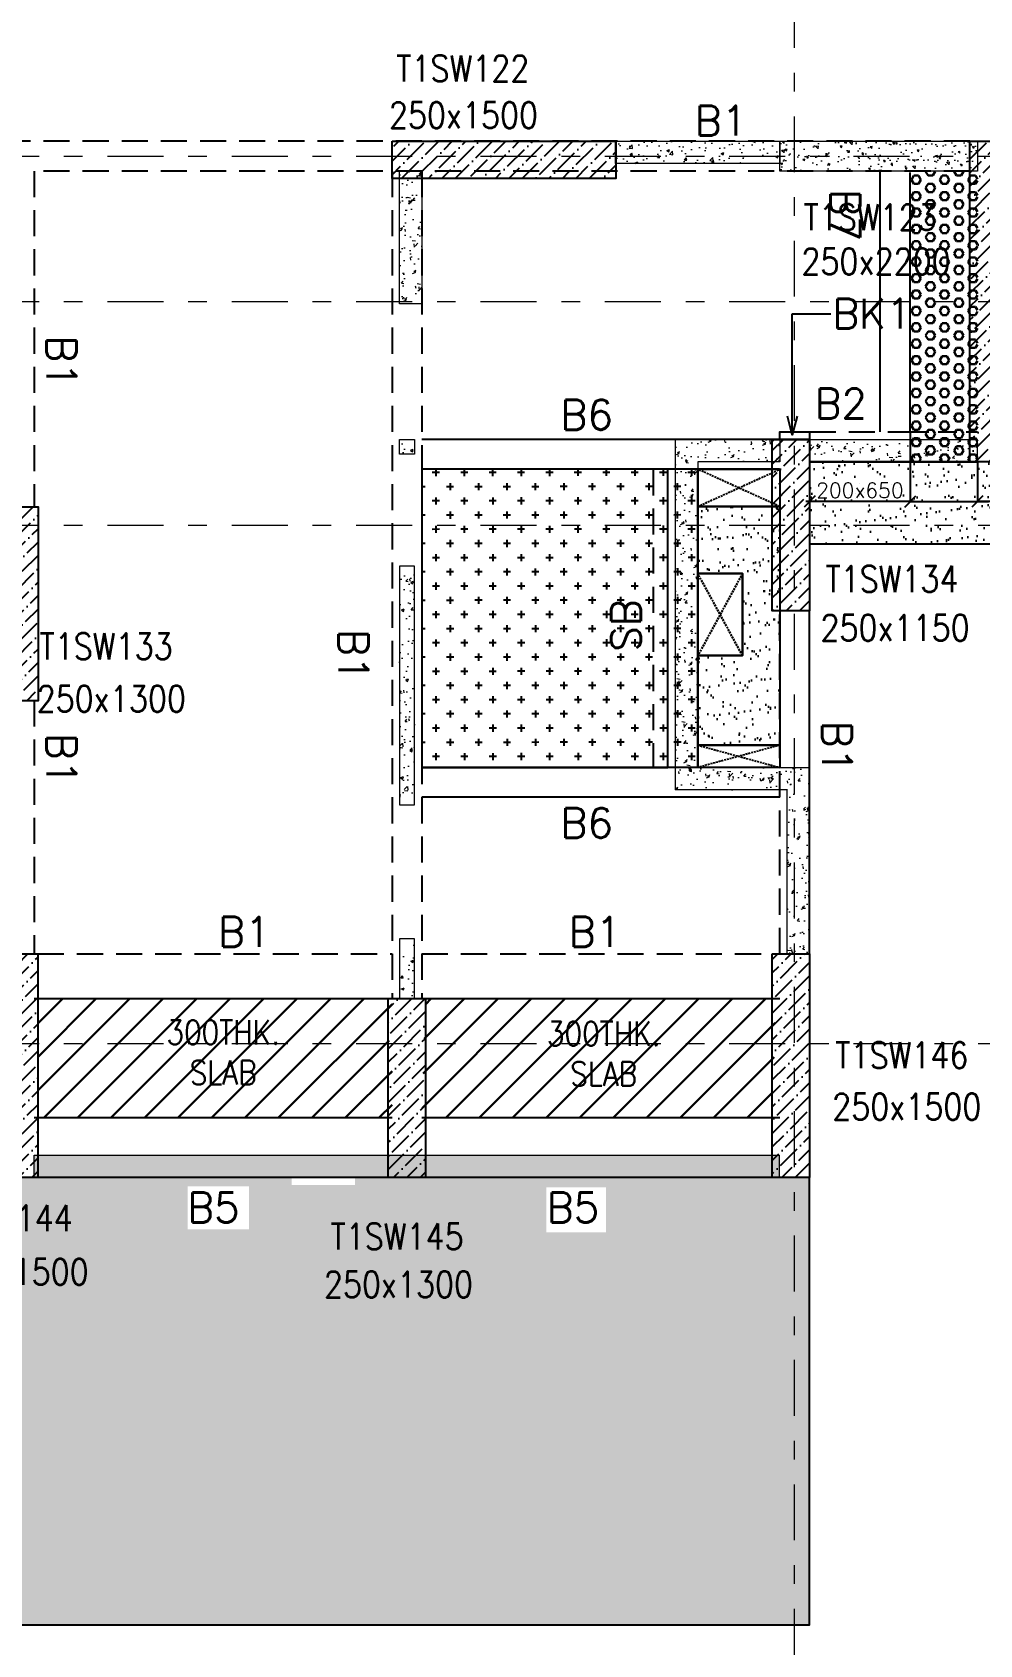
# Model space of a CAD drawing. Header units: millimetres. Extents: x 1078357 to 1340092, y -4684019 to -4550360.
# Drawn here: x 1171638 to 1177992, y -4592744 to -4581931 of the extents above; entities that cross this region are included whole.
import ezdxf

# ---------------------------------------------------------------- set-up
doc = ezdxf.new("R2010")
doc.units = ezdxf.units.MM
doc.header["$PDMODE"] = 35
for name, pattern in [('CONTINOUS', [0]), ('DGN STYLE 7', [8.34, 3.75, -1.67, 1.25, -1.67]), ('HIDDEN', [0.375, 0.25, -0.125]), ('New Retail block$0$CONTINOUS', [0])]:
    doc.linetypes.add(name, pattern=pattern)
doc.layers.get('0').update_dxf_attribs({"lineweight": 0})
doc.layers.get('Defpoints').update_dxf_attribs({"lineweight": 0})
for name, color, linetype in [('DROP SLAB', 8, 'Continuous'), ('S-BEAM', 3, 'Continuous'), ('S-BEAM-IDEN', 6, 'Continuous'), ('S-COL_STOP', 12, 'Continuous'), ('S-CUTOUT', 8, 'Continuous'), ('S-SLAB-PROJECTION', 2, 'New Retail block$0$CONTINOUS'), ('S-SLAB-STOP', 8, 'New Retail block$0$CONTINOUS')]:
    doc.layers.add(name, color=color, linetype=linetype)
for name, color, linetype, lineweight in [('GRID LINE', 8, 'Continuous', 0), ('HATCH', 8, 'Continuous', 30), ('S-COL-IDEN', 30, 'Continuous', 25), ('S-NON STR RCC WALL', 8, 'Continuous', 0), ('SLAB THK.', 6, 'Continuous', 0)]:
    doc.layers.add(name, color=color, linetype=linetype, lineweight=lineweight)
doc.styles.add('Roman', font='romans')
doc.styles.add('ROMANS', font='romans.shx', dxfattribs={"width": 0.85})
doc.dimstyles.new('HARESH', dxfattribs={"dimtxt": 150, "dimasz": 75, "dimexe": 0, "dimexo": 0, "dimgap": 25, "dimtad": 1, "dimdec": 0, "dimdsep": 46, "dimtxsty": 'Roman', "dimblk": 'OBLIQUE', "dimcen": 225, "dimdle": 25, "dimclrd": 2, "dimclre": 2, "dimclrt": 7, "dimadec": 8, "dimazin": 1, "dimtfac": 1, "dimtdec": 0, "dimtmove": 0, "dimatfit": 0, "dimfxl": 1, "dimlwd": -1, "dimlwe": -1, "dimarcsym": 0})
pattern_1 = [(50, (-5225719.91, 23613938.34), (182.184669, -15.93908554), [19.05, -209.55]), (355, (-5225719.9, 23613938.34), (-35.2434214, 191.0568452), [15.24, -167.6405842]), (100.4514447, (-5225704.73, 23613937.02), (146.9412471, 175.1177519), [16.1900088, -178.0902446]), (46.1842, (-5225719.9, 23613989.14), (271.0790409, -42.042328), [28.575, -314.325]), (96.6355576, (-5225697.32, 23613985.64), (237.404134, 247.4261246), [24.2850231, -267.1356082]), (351.1841512, (-5225719.9, 23613989.14), (237.404134, 247.4261246), [22.859967, -251.459732]), (21, (-5225694.51, 23613976.44), (151.6143913, -102.2651982), [19.05, -209.55]), (326, (-5225694.5, 23613976.44), (61.8020283, 184.1879661), [15.24, -167.64]), (71.451445, (-5225681.87, 23613967.92), (213.4164193, 81.9227689), [16.1900088, -178.0899376]), (37.5, (-5225719.91, 23613938.345), (3.08860325, 84.55503887), [0, -165.608, 0, -170.18, 0, -168.275]), (7.5, (-5225719.91, 23613938.345), (66.8196625, 100.18057482), [0, -97.028, 0, -161.798, 0, -64.135]), (327.5, (-5225776.55, 23613938.345), (135.59059517, -5.728744), [0, -63.5, 0, -198.12, 0, -262.89]), (317.5, (-5225801.95, 23613938.34), (148.1291814, 25.42649103), [0, -82.55, 0, -131.572, 0, -186.69])]
pattern_2 = [(45, (2236684.96, -9406181.02), (33.67596045, 123.4785217), [158.75, -31.75, 0, -31.75])]

# ---------------------------------------------------------------- blocks, each defined once
blk = doc.blocks.new('_Oblique')
at = {"color": 0, "linetype": 'ByBlock', "lineweight": -2}
blk.add_line((-0.5, -0.5), (0.5, 0.5), dxfattribs=at)
blk = doc.blocks.new('*D561')
at = {"layer": 'Defpoints', "color": 0, "ltscale": 700, "transparency": 16777216}
for p in [(1177526, -4584812, 0), (1177976, -4584812, 0), (1177976, -4585078)]:
    blk.add_point(p, dxfattribs=at)
at = {"layer": 'S-BEAM-IDEN', "color": 2, "ltscale": 700, "transparency": 16777216}
for p, q in [((1177526, -4584812), (1177526, -4585078)), ((1177976, -4584812), (1177976, -4585078)), ((1177526, -4585078), (1177451, -4585078)), ((1177526, -4585078), (1177976, -4585078)), ((1177526, -4585078), (1177976, -4585078)), ((1177976, -4585078), (1178051, -4585078)), ((1178932, -4585078), (1177976, -4585078))]:
    blk.add_line(p, q, dxfattribs=at)
at = {"layer": 'S-BEAM-IDEN', "color": 2, "ltscale": 700, "transparency": 16777216, "xscale": 75, "yscale": 75, "zscale": 75}
blk.add_blockref('_Oblique', (1177526, -4585078), dxfattribs=at)
at = {"layer": 'S-BEAM-IDEN', "color": 2, "ltscale": 700, "transparency": 16777216, "xscale": 75, "yscale": 75, "zscale": 75, "rotation": 180}
blk.add_blockref('_Oblique', (1177976, -4585078), dxfattribs=at)
at = {"layer": 'S-BEAM-IDEN', "ltscale": 700, "transparency": 16777216, "insert": (1178595, -4585003), "char_height": 150, "attachment_point": 5, "style": 'Roman'}
blk.add_mtext('{\\H0.666667x;200x400}', dxfattribs=at)
blk = doc.blocks.new('*D562')
at = {"layer": 'Defpoints', "color": 0, "ltscale": 700, "transparency": 16777216}
for p in [(1176851, -4584812, 0), (1177526, -4584812), (1176851, -4585078)]:
    blk.add_point(p, dxfattribs=at)
at = {"layer": 'S-BEAM-IDEN', "color": 2, "ltscale": 700, "transparency": 16777216}
for p, q in [((1176851, -4584812), (1176851, -4585078)), ((1177526, -4584812), (1177526, -4585078)), ((1177551, -4585078), (1176826, -4585078))]:
    blk.add_line(p, q, dxfattribs=at)
at = {"layer": 'S-BEAM-IDEN', "color": 2, "ltscale": 700, "transparency": 16777216, "xscale": 75, "yscale": 75, "zscale": 75, "rotation": 180}
blk.add_blockref('_Oblique', (1176851, -4585078), dxfattribs=at)
at = {"layer": 'S-BEAM-IDEN', "color": 2, "ltscale": 700, "transparency": 16777216, "xscale": 75, "yscale": 75, "zscale": 75}
blk.add_blockref('_Oblique', (1177526, -4585078), dxfattribs=at)
at = {"layer": 'S-BEAM-IDEN', "ltscale": 700, "transparency": 16777216, "insert": (1177188, -4585003), "char_height": 150, "attachment_point": 5, "style": 'Roman'}
blk.add_mtext('{\\H0.666667x;200x650}', dxfattribs=at)

msp = doc.modelspace()

# ---------------------------------------------------------------- hatches: boundary and pattern name
at = {"layer": 'DROP SLAB'}
h = msp.add_hatch(dxfattribs=at)
h.set_pattern_fill('CROSS', color=8, scale=15, angle=0.03079)
h.set_pattern_definition([(180.03079016, (-4345190.73, 18832033.3), (-95.19879988, -95.3011726), [47.625, -142.875]), (270.03079016, (-4345214.55, 18832057.1), (95.3011726, -95.19879988), [47.625, -142.875])])
h.paths.add_polyline_path([(1176100.8, -4584861.6), (1174250.4, -4584861.5), (1174250.4, -4586861.2), (1176100.8, -4586861.4)])
at = {"layer": 'HATCH', "ltscale": 1000}
h = msp.add_hatch(dxfattribs=at)
h.set_pattern_fill('HEX', color=8, scale=10, angle=180)
h.set_pattern_definition([(180, (19150.88, 292312.71), (-7e-15, -54.99261315), [31.75, -63.5]), (300, (19150.88, 292312.71), (47.625, 27.4963066), [31.75, -63.5]), (240, (19119.13, 292312.71), (47.625, -27.4963066), [31.75, -63.5])])
h.paths.add_polyline_path([(1177975.6, -4584811.5), (1177525.6, -4584811.5), (1177525.6, -4582861.6), (1177975.6, -4582861.6)])
at = {"layer": 'HATCH'}
h = msp.add_hatch(dxfattribs=at)
h.set_pattern_fill('AR-SAND', color=8, scale=3, angle=179.97015)
h.set_pattern_definition([(37.4701541, (-2876357.86, 14097927.93), (-4.72361136, 146.8264517), [0, -115.824, 0, -129.54, 0, -123.825]), (7.4701541, (-2876357.86, 14097927.93), (134.9689868, 214.9772528), [0, -62.484, 0, -104.394, 0, -40.005]), (327.4701541, (-2876451.58, 14097927.97), (237.2979035, 0.3075449), [0, -38.1, 0, -137.16, 0, -179.07]), (317.4701541, (-2876451.58, 14097927.97), (229.1017424, 66.759465), [0, -19.05, 0, -89.916, 0, -102.87])])
h.paths.add_polyline_path([(1178175.4, -4584811.5), (1176850.4, -4584811.5), (1176850.4, -4585361.5), (1178175.4, -4585361.5)])
h = msp.add_hatch(dxfattribs=at)
h.set_pattern_fill('AR-SAND', color=8, scale=3, angle=359.97015)
h.set_pattern_definition([(37.47015413, (-3845732.37, 18781897.09), (-4.72361136, 146.8264517), [0, -115.824, 0, -129.54, 0, -123.825]), (7.4701541, (-3845732.37, 18781897.09), (134.9689868, 214.9772528), [0, -62.484, 0, -104.394, 0, -40.005]), (327.4701541, (-3845826.1, 18781897.13), (237.2979035, 0.3075449), [0, -38.1, 0, -137.16, 0, -179.07]), (317.4701541, (-3845826.1, 18781897.13), (229.1017424, 66.759465), [0, -19.05, 0, -89.916, 0, -102.87])])
h.paths.add_polyline_path([(1176650.8, -4586711.5), (1176100.8, -4586711.5), (1176100.8, -4586111.5), (1176400.8, -4586111.5), (1176400.8, -4585561.5), (1176100.8, -4585561.6), (1176100.8, -4585111.5), (1176650.8, -4585111.5)])
at = {"layer": 'HATCH', "ltscale": 1000}
h = msp.add_hatch(dxfattribs=at)
h.set_pattern_fill('ANSI31', color=8, scale=50, angle=180)
h.set_pattern_definition([(225, (-1120309.54, 4827669.49), (112.2532015, -112.2532015), [])])
h.paths.add_polyline_path([(1169054, -4589211.5), (1171425.5, -4589211.5), (1171418.2, -4588411.3), (1169046.8, -4588411.3)])
h.paths.add_polyline_path([(1171675.4, -4588411.3), (1171675.5, -4589211.5), (1174050.4, -4589211.5), (1174050.4, -4588411.3)])
h.paths.add_polyline_path([(1176625.4, -4588411.4), (1174275.4, -4588411.4), (1174250.4, -4589211.5), (1176600.4, -4589211.5)])
h.paths.add_polyline_path([(1169334.3, -4588498.6), (1169334.3, -4588865.3), (1169295.6, -4588865.3), (1169295.7, -4588498.6)], flags=16)
h.paths.add_polyline_path([(1174031, -4588498.6), (1174031, -4588865.3), (1174050.4, -4588865.3), (1174050.4, -4588498.6)])
at = {"layer": 'HATCH'}
h = msp.add_hatch(dxfattribs=at)
h.set_pattern_fill('AR-SAND', color=8, scale=3, angle=179.97015)
h.set_pattern_definition([(37.47015413, (-5045932.23, 23465916.23), (-4.72361136, 146.8264517), [0, -115.824, 0, -129.54, 0, -123.825]), (7.4701541, (-5045932.23, 23465916.23), (134.9689868, 214.9772528), [0, -62.484, 0, -104.394, 0, -40.005]), (327.47015413, (-5046025.96, 23465916.28), (237.29790347, 0.3075449), [0, -38.1, 0, -137.16, 0, -179.07]), (317.4701541, (-5046025.96, 23465916.28), (229.1017424, 66.759465), [0, -19.05, 0, -89.916, 0, -102.87])])
h.paths.add_polyline_path([(1175085.5, -4589676.1), (1175085.5, -4589979.5), (1175486, -4589979.5), (1175486, -4589676.1)])
h.paths.add_polyline_path([(1172681.2, -4589669.4), (1172681.2, -4589958.8), (1173091.3, -4589958.8), (1173091.3, -4589669.4)])
h.paths.add_polyline_path([(1170051.4, -4589688.7), (1170051.4, -4589971.8), (1170450.2, -4589971.8), (1170450.2, -4589688.7)])
h.paths.add_polyline_path([(1167327.6, -4589694.5), (1167327.6, -4589963.7), (1167849.5, -4589963.7), (1167849.5, -4589694.5)])
h.paths.add_polyline_path([(1171650.4, -4589611.6), (1171450.5, -4589611.6), (1171450.5, -4589611.6), (1166453.4, -4589611.6), (1166250.4, -4589611.6), (1166250.4, -4592611.6), (1176850.4, -4592611.6), (1176850.4, -4589611.6), (1176647.5, -4589611.6), (1171650.4, -4589611.6)])
h.paths.add_polyline_path([(1169093.9, -4589636.7), (1169093.9, -4589661.9), (1169093.9, -4589611.6), (1169093.9, -4589586.5)])
h.paths.add_polyline_path([(1173377.8, -4589661.9), (1173801.6, -4589661.9), (1173801.6, -4589611.6), (1173377.8, -4589611.6)])
at = {"layer": 'S-COL_STOP', "lineweight": 25}
h = msp.add_hatch(dxfattribs=at)
h.set_pattern_fill('ANSI36', color=8, scale=20)
h.set_pattern_definition(pattern_2)
h.paths.add_polyline_path([(1174050.6, -4582661.5), (1175550.6, -4582661.5), (1175550.6, -4582911.5), (1174050.6, -4582911.5)])
h = msp.add_hatch(dxfattribs=at)
h.set_pattern_fill('ANSI36', color=8, scale=20)
h.set_pattern_definition(pattern_2)
h.paths.add_polyline_path([(1177925.6, -4582661.6), (1178175.6, -4582661.6), (1178175.6, -4584811.6), (1177925.6, -4584811.6)])
h = msp.add_hatch(dxfattribs=at)
h.set_pattern_fill('ANSI36', color=8, scale=20)
h.set_pattern_definition(pattern_2)
h.paths.add_polyline_path([(1176600.6, -4584661.6), (1176850.6, -4584661.6), (1176850.6, -4585811.6), (1176600.6, -4585811.6)])
h = msp.add_hatch(dxfattribs=at)
h.set_pattern_fill('ANSI36', color=8, scale=20)
h.set_pattern_definition(pattern_2)
h.paths.add_polyline_path([(1171426.7, -4585113.7), (1171676.7, -4585113.7), (1171676.7, -4586413.7), (1171426.7, -4586413.7)])
h = msp.add_hatch(dxfattribs=at)
h.set_pattern_fill('ANSI36', color=8, scale=20)
h.set_pattern_definition(pattern_2)
h.paths.add_polyline_path([(1171425.6, -4588111.5), (1171675.6, -4588111.5), (1171675.6, -4589611.5), (1171425.6, -4589611.5)])
h = msp.add_hatch(dxfattribs=at)
h.set_pattern_fill('ANSI36', color=8, scale=20)
h.set_pattern_definition(pattern_2)
h.paths.add_polyline_path([(1176600.6, -4588111.5), (1176850.6, -4588111.5), (1176850.6, -4589611.5), (1176600.6, -4589611.5)])
h = msp.add_hatch(dxfattribs=at)
h.set_pattern_fill('ANSI36', color=8, scale=20)
h.set_pattern_definition(pattern_2)
h.paths.add_polyline_path([(1174275.6, -4588411.5), (1174275.6, -4589611.3), (1174025.6, -4589611.3), (1174025.6, -4588411.5)])
at = {"layer": 'S-NON STR RCC WALL', "ltscale": 700}
h = msp.add_hatch(dxfattribs=at)
h.set_pattern_fill('AR-CONC', color=256)
h.set_pattern_definition([(50, (1135584.19, -4398608.3), (182.18467, -15.93909), [19.05, -209.55]), (355, (1135584.19, -4398608.3), (-35.24342, 191.05685), [15.24, -167.64058]), (100.45144, (1135599.37, -4398609.62), (146.94125, 175.11775), [16.19, -178.09024]), (46.1842, (1135584.2, -4398557.5), (271.07904, -42.04233), [28.575, -314.325]), (96.63556, (1135606.78, -4398561), (237.40413, 247.42612), [24.28502, -267.1356]), (351.18415, (1135584.2, -4398557.5), (237.40413, 247.42612), [22.85997, -251.45973]), (21, (1135609.59, -4398570.2), (151.61439, -102.2652), [19.05, -209.55]), (326, (1135609.59, -4398570.2), (61.80203, 184.18797), [15.24, -167.64]), (71.45144, (1135622.23, -4398578.72), (213.41642, 81.92277), [16.19, -178.08994]), (37.5, (1135584.19, -4398608.294), (3.088603, 84.555039), [0, -165.608, 0, -170.18, 0, -168.275]), (7.5, (1135584.19, -4398608.29), (66.819663, 100.180575), [0, -97.028, 0, -161.798, 0, -64.135]), (327.5, (1135527.55, -4398608.294), (135.590595, -5.728744), [0, -63.5, 0, -198.12, 0, -262.89]), (317.5, (1135502.15, -4398608.3), (148.12918, 25.42649), [0, -82.55, 0, -131.572, 0, -186.69])])
h.paths.add_polyline_path([(1175550.2, -4582661.5), (1176650.2, -4582661.5), (1176650.2, -4582811.5), (1175550.2, -4582811.5)])
at = {"layer": 'S-NON STR RCC WALL'}
h = msp.add_hatch(dxfattribs=at)
h.set_pattern_fill('AR-CONC', color=8, scale=20, angle=90)
h.set_pattern_definition([(140, (-2031724.4, -7120081.08), (12.550427, 143.4520365), [15, -165]), (85, (-2031724.4, -7120081.08), (-150.438427, -27.7502667), [12, -132]), (190.4514445, (-2031723.35, -7120069.13), (-137.887998, 115.7017693), [12.7480384, -140.2284224]), (136.1842, (-2031764.4, -7120081.08), (33.103856, 213.448266), [22.5, -247.5]), (186.6356355, (-2031761.64, -7120063.3), (-194.82372, 186.932389), [19.122068, -210.342752]), (81.184164, (-2031764.4, -7120081.08), (-194.82372, 186.932389), [18, -198]), (111, (-2031754.4, -7120061.08), (80.523778, 119.3814104), [15, -165]), (56, (-2031754.4, -7120061.08), (-145.030009, 48.6630664), [12, -132]), (161.4514447, (-2031747.69, -7120051.14), (-64.5062306, 168.0444753), [12.748038, -140.2284224]), (127.5, (-2031724.4, -7120081.085), (-66.57877077, 2.43197106), [0, -130.4, 0, -134, 0, -132.5]), (97.5, (-2031724.4, -7120081.085), (-78.8823424, 52.6139075), [0, -76.4, 0, -127.4, 0, -50.5]), (57.5, (-2031724.4, -7120125.685), (4.51097435, 106.7644872), [0, -50, 0, -156, 0, -207]), (47.5, (-2031724.4, -7120145.68), (-20.0209965, 116.6372339), [0, -65, 0, -103.6, 0, -147])])
h.paths.add_polyline_path([(1177975.6, -4582661.6), (1177975.6, -4582861.6), (1176650.6, -4582861.6), (1176650.6, -4582661.6)])
h = msp.add_hatch(dxfattribs=at)
h.set_pattern_fill('AR-CONC', color=256, angle=180)
h.set_pattern_definition([(50, (-6277434.37, 28294667.5), (182.184669, -15.93908554), [19.05, -209.55]), (355, (-6277434.37, 28294667.5), (-35.2434214, 191.0568452), [15.24, -167.6405842]), (100.4514447, (-6277419.19, 28294666.17), (146.9412471, 175.1177519), [16.1900088, -178.0902446]), (46.1842, (-6277434.37, 28294718.3), (271.0790409, -42.042328), [28.575, -314.325]), (96.6355576, (-6277411.78, 28294714.8), (237.404134, 247.4261246), [24.2850231, -267.1356082]), (351.1841512, (-6277434.37, 28294718.3), (237.404134, 247.4261246), [22.859967, -251.459732]), (21, (-6277408.97, 28294705.6), (151.6143913, -102.2651982), [19.05, -209.55]), (326, (-6277408.97, 28294705.6), (61.8020283, 184.1879661), [15.24, -167.64]), (71.451445, (-6277396.33, 28294697.08), (213.4164193, 81.9227689), [16.1900088, -178.0899376]), (37.5, (-6277434.37, 28294667.5), (3.08860325, 84.55503887), [0, -165.608, 0, -170.18, 0, -168.275]), (7.5, (-6277434.37, 28294667.5), (66.8196625, 100.18057482), [0, -97.028, 0, -161.798, 0, -64.135]), (327.5, (-6277491.01, 28294667.5), (135.59059517, -5.72874399), [0, -63.5, 0, -198.12, 0, -262.89]), (317.5, (-6277516.41, 28294667.5), (148.1291814, 25.42649103), [0, -82.55, 0, -131.572, 0, -186.69])])
h.paths.add_polyline_path([(1174100.4, -4582861.5), (1174250.4, -4582861.5), (1174250.4, -4583751.4), (1174100.4, -4583751.4)])
h = msp.add_hatch(dxfattribs=at)
h.set_pattern_fill('AR-CONC', color=256, angle=180)
h.set_pattern_definition([(50, (2271375.31, -9075725.49), (182.184669, -15.9390855), [19.05, -209.55]), (355, (2271375.31, -9075725.49), (-35.2434214, 191.056845), [15.24, -167.640584]), (100.4514447, (2271390.5, -9075726.82), (146.941247, 175.117752), [16.190009, -178.0902446]), (46.1842, (2271375.31, -9075674.69), (271.079041, -42.042328), [28.575, -314.325]), (96.6355576, (2271397.9, -9075678.2), (237.404134, 247.426125), [24.285023, -267.135608]), (351.184151, (2271375.3, -9075674.7), (237.404134, 247.426125), [22.859967, -251.459732]), (21, (2271400.71, -9075687.39), (151.6143913, -102.265198), [19.05, -209.55]), (326, (2271400.71, -9075687.39), (61.802028, 184.187966), [15.24, -167.64]), (71.451445, (2271413.35, -9075695.91), (213.416419, 81.922769), [16.190009, -178.0899376]), (37.5, (2271375.314, -9075725.49), (3.08860325, 84.5550389), [0, -165.608, 0, -170.18, 0, -168.275]), (7.5, (2271375.31, -9075725.49), (66.8196625, 100.1805748), [0, -97.028, 0, -161.798, 0, -64.135]), (327.5, (2271318.67, -9075725.49), (135.5905952, -5.728744), [0, -63.5, 0, -198.12, 0, -262.89]), (317.5, (2271293.27, -9075725.49), (148.1291814, 25.426491), [0, -82.55, 0, -131.572, 0, -186.69])])
h.paths.add_polyline_path([(1174100.4, -4584661.3), (1174200.4, -4584661.3), (1174200.4, -4584761.3), (1174100.4, -4584761.3)])
h = msp.add_hatch(dxfattribs=at)
h.set_pattern_fill('AR-CONC', color=256)
h.set_pattern_definition(pattern_1)
h.paths.add_polyline_path([(1175950.4, -4587011.5), (1175950.4, -4584661.5), (1176650.4, -4584661.5), (1176650.4, -4584811.5), (1176100.4, -4584811.5), (1176100.4, -4586861.5), (1176850.4, -4586861.5), (1176850.4, -4588111.4), (1176700.4, -4588111.4), (1176700.4, -4587011.5)])
h = msp.add_hatch(dxfattribs=at)
h.set_pattern_fill('AR-CONC', color=256)
h.set_pattern_definition(pattern_1)
h.paths.add_polyline_path([(1177975.4, -4584811.5), (1176850.4, -4584811.5), (1176850.4, -4584661.5), (1177975.4, -4584661.5)])
h = msp.add_hatch(dxfattribs=at)
h.set_pattern_fill('AR-CONC', color=256, angle=180)
h.set_pattern_definition([(50, (2271388.53, -9074360.82), (182.184669, -15.9390855), [19.05, -209.55]), (355, (2271388.53, -9074360.82), (-35.2434214, 191.056845), [15.24, -167.640584]), (100.4514447, (2271403.71, -9074362.15), (146.941247, 175.117752), [16.190009, -178.0902446]), (46.1842, (2271388.53, -9074310.02), (271.079041, -42.042328), [28.575, -314.325]), (96.6355576, (2271411.12, -9074313.53), (237.404134, 247.426125), [24.285023, -267.135608]), (351.184151, (2271388.53, -9074310.02), (237.404134, 247.426125), [22.859967, -251.459732]), (21, (2271413.93, -9074322.72), (151.6143913, -102.265198), [19.05, -209.55]), (326, (2271413.93, -9074322.72), (61.802028, 184.187966), [15.24, -167.64]), (71.451445, (2271426.56, -9074331.24), (213.416419, 81.922769), [16.190009, -178.0899376]), (37.5, (2271388.53, -9074360.82), (3.08860325, 84.5550389), [0, -165.608, 0, -170.18, 0, -168.275]), (7.5, (2271388.53, -9074360.82), (66.8196625, 100.1805748), [0, -97.028, 0, -161.798, 0, -64.135]), (327.5, (2271331.886, -9074360.82), (135.5905952, -5.728744), [0, -63.5, 0, -198.12, 0, -262.89]), (317.5, (2271306.49, -9074360.82), (148.1291814, 25.426491), [0, -82.55, 0, -131.572, 0, -186.69])])
h.paths.add_polyline_path([(1174100.4, -4587111.3), (1174200.4, -4587111.3), (1174200.4, -4585511.3), (1174100.4, -4585511.3)])
h = msp.add_hatch(dxfattribs=at)
h.set_pattern_fill('AR-CONC', color=256, angle=180)
h.set_pattern_definition([(50, (1174163.81, -4390341.64), (182.18467, -15.93909), [19.05, -209.55]), (355, (1174163.81, -4390341.64), (-35.24342, 191.05685), [15.24, -167.64058]), (100.45144, (1174179, -4390342.96), (146.94125, 175.11775), [16.19001, -178.09024]), (46.1842, (1174163.81, -4390290.84), (271.07904, -42.04233), [28.575, -314.325]), (96.63556, (1174186.4, -4390294.34), (237.40413, 247.42612), [24.28502, -267.1356]), (351.18415, (1174163.8, -4390290.84), (237.40413, 247.42612), [22.85997, -251.45973]), (21, (1174189.21, -4390303.54), (151.61439, -102.2652), [19.05, -209.55]), (326, (1174189.21, -4390303.54), (61.80203, 184.18797), [15.24, -167.64]), (71.45144, (1174201.85, -4390312.06), (213.41642, 81.92277), [16.19001, -178.08994]), (37.5, (1174163.81, -4390341.636), (3.088603, 84.555039), [0, -165.608, 0, -170.18, 0, -168.275]), (7.5, (1174163.81, -4390341.64), (66.819663, 100.180575), [0, -97.028, 0, -161.798, 0, -64.135]), (327.5, (1174107.17, -4390341.636), (135.590595, -5.728744), [0, -63.5, 0, -198.12, 0, -262.89]), (317.5, (1174081.77, -4390341.64), (148.12918, 25.42649), [0, -82.55, 0, -131.572, 0, -186.69])])
h.paths.add_polyline_path([(1174100.4, -4588411.8), (1174200.4, -4588411.8), (1174200.4, -4588011.3), (1174100.4, -4588011.3)])
h = msp.add_hatch(dxfattribs=at)
h.set_pattern_fill('AR-CONC', color=256)
h.set_pattern_definition([(50, (-6322944.62, 28297957.53), (182.184669, -15.93908554), [19.05, -209.55]), (355, (-6322944.62, 28297957.53), (-35.2434214, 191.0568452), [15.24, -167.6405842]), (100.4514447, (-6322929.44, 28297956.2), (146.9412471, 175.1177519), [16.1900088, -178.0902446]), (46.1842, (-6322944.62, 28298008.33), (271.0790409, -42.042328), [28.575, -314.325]), (96.6355576, (-6322922.03, 28298004.83), (237.404134, 247.4261246), [24.2850231, -267.1356082]), (351.1841512, (-6322944.62, 28298008.33), (237.404134, 247.4261246), [22.859967, -251.459732]), (21, (-6322919.22, 28297995.63), (151.6143913, -102.2651982), [19.05, -209.55]), (326, (-6322919.22, 28297995.63), (61.8020283, 184.1879661), [15.24, -167.64]), (71.451445, (-6322906.59, 28297987.11), (213.4164193, 81.9227689), [16.1900088, -178.0899376]), (37.5, (-6322944.623, 28297957.53), (3.08860325, 84.55503887), [0, -165.608, 0, -170.18, 0, -168.275]), (7.5, (-6322944.62, 28297957.53), (66.8196625, 100.18057482), [0, -97.028, 0, -161.798, 0, -64.135]), (327.5, (-6323001.265, 28297957.53), (135.59059517, -5.72874399), [0, -63.5, 0, -198.12, 0, -262.89]), (317.5, (-6323026.67, 28297957.53), (148.1291814, 25.42649103), [0, -82.55, 0, -131.572, 0, -186.69])])
h.paths.add_polyline_path([(1176647.5, -4589611.5), (1171650.4, -4589611.5), (1171650.4, -4589461.5), (1176647.5, -4589461.5)])

# ---------------------------------------------------------------- linework, layer by layer
at = {"layer": 'GRID LINE', "linetype": 'DGN STYLE 7', "ltscale": 100, "elevation": 0}
for points in [[(1176750.4, -4592877.8), (1176750.4, -4570606.9)], [(1111260.2, -4582761.5), (1206623.6, -4582761.5)], [(1111260.2, -4583736.5), (1206623.6, -4583736.5)], [(1111260.2, -4585236.5), (1206623.6, -4585236.5)], [(1111260.2, -4588711.5), (1206623.6, -4588711.5)]]:
    msp.add_lwpolyline(points, dxfattribs=at)
at = {"layer": 'S-BEAM', "linetype": 'HIDDEN', "ltscale": 700}
for p, q in [((1177925.6, -4582661.5, 0), (1165775.6, -4582661.5, 0)), ((1177925.6, -4582861.5, 0), (1171650.4, -4582861.5, 0)), ((1171650.4, -4582861.5, 0), (1171650.4, -4585111.4, 0)), ((1174050.4, -4582861.5, 0), (1174050.4, -4588411.5, 0)), ((1174250.4, -4582861.5, 0), (1174250.4, -4588411.5, 0)), ((1176850.8, -4584611.5, 0), (1177525.6, -4584611.5, 0)), ((1175800.8, -4584861.6, 0), (1175800.8, -4586861.4, 0)), ((1176650.4, -4588111.4, 0), (1176650.4, -4585811.4, 0)), ((1171650.4, -4586411.4, 0), (1171650.4, -4588111.4, 0)), ((1171675.4, -4588111.4, 50), (1174050.4, -4588111.4, 50)), ((1174250.4, -4588111.4, 50), (1176650.4, -4588111.4, 50))]:
    msp.add_line(p, q, dxfattribs=at)
at = {"layer": 'S-BEAM', "ltscale": 700}
for p, q in [((1177325, -4584611.5, 0), (1177325, -4582861.5, 0)), ((1176650, -4584661.5, 0), (1174250.2, -4584661.4, 0)), ((1177525, -4584611.5, 0), (1177525, -4584811.5, 50)), ((1176650.1, -4587061.3, 0), (1174250.1, -4587061.2, 0))]:
    msp.add_line(p, q, dxfattribs=at)
at = {"layer": 'S-BEAM', "linetype": 'Continuous', "ltscale": 700}
for p, q in [((1177525, -4584611.5, 0), (1177525, -4582872.1, 0)), ((1176650, -4584861.5, 0), (1174250.2, -4584861.4, 0)), ((1176650.1, -4586861.3, 0), (1174250.1, -4586861.2, 0)), ((1171650.4, -4588411.3, 50), (1174050.4, -4588411.4, 50)), ((1174250.4, -4588411.4, 50), (1176650.4, -4588411.4, 50)), ((1174050.4, -4589211.5, 0), (1171650.4, -4589211.5, 0)), ((1176650.4, -4589211.5, 0), (1174250.4, -4589211.5, 0))]:
    msp.add_line(p, q, dxfattribs=at)
at = {"layer": 'S-BEAM', "linetype": 'HIDDEN', "ltscale": 500}
msp.add_line((1177525.6, -4584611.5, 0), (1177975.6, -4584611.5, 0), dxfattribs=at)
at = {"layer": 'S-BEAM', "linetype": 'CONTINOUS', "ltscale": 700}
for p, q in [((1176850.8, -4584811.5, 0), (1177525.6, -4584811.5, 0)), ((1176850.4, -4588111.4, 0), (1176850.4, -4585811.4, 0)), ((1176650.4, -4589611.5, 0), (1171650.4, -4589611.5, 0))]:
    msp.add_line(p, q, dxfattribs=at)
at = {"layer": 'S-BEAM', "linetype": 'ByBlock', "ltscale": 500}
msp.add_line((1177525.6, -4584811.5, 0), (1177975.6, -4584811.5, 0), dxfattribs=at)
at = {"layer": 'S-BEAM', "linetype": 'ByBlock', "ltscale": 700}
msp.add_line((1176100.8, -4584861.6, 0), (1176100.8, -4586861.4, 0), dxfattribs=at)
at = {"layer": 'S-BEAM', "linetype": 'Continuous', "ltscale": 700, "elevation": 0}
msp.add_lwpolyline([(1176850.4, -4584661.5), (1176650.4, -4584661.5), (1176650.4, -4584611.4), (1176850.4, -4584611.4)], close=True, dxfattribs=at)
at = {"layer": 'S-COL_STOP', "lineweight": 25, "elevation": 0}
for points in [[(1174050.6, -4582661.5), (1175550.6, -4582661.5), (1175550.6, -4582911.5), (1174050.6, -4582911.5)], [(1177925.6, -4582661.6), (1178175.6, -4582661.6), (1178175.6, -4584811.6), (1177925.6, -4584811.6)], [(1176600.6, -4584661.6), (1176850.6, -4584661.6), (1176850.6, -4585811.6), (1176600.6, -4585811.6)], [(1171426.7, -4585113.7), (1171676.7, -4585113.7), (1171676.7, -4586413.7), (1171426.7, -4586413.7)], [(1171425.6, -4588111.5), (1171675.6, -4588111.5), (1171675.6, -4589611.5), (1171425.6, -4589611.5)], [(1176600.6, -4588111.5), (1176850.6, -4588111.5), (1176850.6, -4589611.5), (1176600.6, -4589611.5)], [(1174025.6, -4588411.5), (1174275.6, -4588411.5), (1174275.6, -4589611.3), (1174025.6, -4589611.3)]]:
    msp.add_lwpolyline(points, close=True, dxfattribs=at)
at = {"layer": 'S-CUTOUT', "linetype": 'HIDDEN', "ltscale": 50}
for p, q in [((1176650.8, -4585111.5, 0), (1176100.8, -4584861.5, 0)), ((1176100.8, -4585111.5, 0), (1176650.6, -4584861.5, 0)), ((1176400.8, -4586111.5, 0), (1176100.8, -4585561.5, 0)), ((1176400.8, -4585561.5, 0), (1176100.8, -4586111.5, 0)), ((1176650.8, -4586711.5, 0), (1176100.8, -4586861.3, 0)), ((1176100.8, -4586711.5, 0), (1176649.9, -4586861.3, 0))]:
    msp.add_line(p, q, dxfattribs=at)
at = {"layer": 'S-CUTOUT', "linetype": 'CONTINOUS', "ltscale": 500, "elevation": 0}
for points in [[(1176650.6, -4585111.5), (1176100.8, -4585111.5), (1176100.8, -4584861.6), (1176650.6, -4584861.6)], [(1176400.8, -4586111.5), (1176100.8, -4586111.5), (1176100.8, -4585561.6), (1176400.8, -4585561.6)], [(1176650.8, -4586861.3), (1176100.8, -4586861.3), (1176100.8, -4586711.5), (1176650.8, -4586711.5)]]:
    msp.add_lwpolyline(points, close=True, dxfattribs=at)
at = {"layer": 'S-NON STR RCC WALL', "ltscale": 700, "elevation": 0}
for points in [[(1175550.2, -4582661.5), (1176650.2, -4582661.5), (1176650.2, -4582811.5), (1175550.2, -4582811.5)], [(1174100.4, -4582861.5), (1174250.4, -4582861.5), (1174250.4, -4583751.4), (1174100.4, -4583751.4)], [(1174100.4, -4584661.3), (1174200.4, -4584661.3), (1174200.4, -4584761.3), (1174100.4, -4584761.3)], [(1174100.4, -4587111.3), (1174200.4, -4587111.3), (1174200.4, -4585511.3), (1174100.4, -4585511.3)]]:
    msp.add_lwpolyline(points, close=True, dxfattribs=at)
at = {"layer": 'S-NON STR RCC WALL', "elevation": 0}
for points in [[(1177975.6, -4582661.6), (1177975.6, -4582861.6), (1176650.6, -4582861.6), (1176650.6, -4582661.6)], [(1175950.4, -4587011.5), (1175950.4, -4584661.5), (1176650.4, -4584661.5), (1176650.4, -4584811.5), (1176100.4, -4584811.5), (1176100.4, -4586861.5), (1176850.4, -4586861.5), (1176850.4, -4588111.4), (1176700.4, -4588111.4), (1176700.4, -4587011.5)], [(1177975.4, -4584811.5), (1176850.4, -4584811.5), (1176850.4, -4584661.5), (1177975.4, -4584661.5)], [(1174100.4, -4588411.8), (1174200.4, -4588411.8), (1174200.4, -4588011.3), (1174100.4, -4588011.3)], [(1176647.5, -4589611.5), (1171650.4, -4589611.5), (1171650.4, -4589461.5), (1176647.5, -4589461.5)]]:
    msp.add_lwpolyline(points, close=True, dxfattribs=at)
at = {"layer": 'S-SLAB-PROJECTION', "elevation": 0}
msp.add_lwpolyline([(1178175.4, -4584811.5), (1176850.4, -4584811.5), (1176850.4, -4585361.5), (1178175.4, -4585361.5)], close=True, dxfattribs=at)
at = {"layer": 'S-SLAB-PROJECTION', "ltscale": 700, "elevation": 0}
msp.add_lwpolyline([(1166250.4, -4589611.6), (1166250.4, -4592611.6), (1176850.4, -4592611.6), (1176850.4, -4589611.6)], dxfattribs=at)
at = {"layer": 'S-SLAB-STOP', "linetype": 'CONTINOUS', "ltscale": 500, "elevation": 0}
msp.add_lwpolyline([(1175900.1, -4584861.5), (1174250.4, -4584861.5), (1174250.4, -4586861.2), (1175900.1, -4586861.2)], close=True, dxfattribs=at)
at = {"layer": 'S-SLAB-STOP', "color": 8, "ltscale": 1000, "elevation": 0}
msp.add_lwpolyline([(1176650.8, -4586711.5), (1176100.8, -4586711.5), (1176100.8, -4586111.5), (1176400.8, -4586111.5), (1176400.8, -4585561.5), (1176100.8, -4585561.6), (1176100.8, -4585111.5), (1176650.8, -4585111.5), (1176650.8, -4586711.5)], dxfattribs=at)

# ---------------------------------------------------------------- texts
at = {"layer": 'S-BEAM-IDEN', "linetype": 'HIDDEN', "ltscale": 500, "style": 'ROMANS'}
for s, rotation, p in [('B1', 0.00094, (1176080.8, -4582624.3, -2.7)), ('B1', 269.99906, (1171733.6, -4583963.4, -2.7)), ('B1', 269.99906, (1173691.8, -4585932.8, -2.7)), ('B1', 269.99906, (1176934.3, -4586548.3, -2.7)), ('B1', 269.99906, (1171734.3, -4586629.4, -2.7)), ('B1', 359.99906, (1172884.3, -4588063.1, 47.3)), ('B1', 359.99906, (1175236, -4588063.1, 47.3)), ('B5', 0.00094, (1172677.3, -4589911.9, -2.7))]:
    msp.add_text(s, height=200, rotation=rotation, dxfattribs=at).set_placement(p)
at = {"layer": 'S-BEAM-IDEN', "linetype": 'Continuous', "ltscale": 700, "style": 'ROMANS'}
for s, rotation, p in [('B7', 269.99866, (1176990.2, -4582981.6, -2.7)), ('BK1', 0.00094, (1177003.5, -4583917.6, -2.7)), ('B6', 359.99866, (1175180.6, -4584596.2, -2.7)), ('SB', 90.00094, (1175719.6, -4586085.8, -2.7)), ('B6', 359.99866, (1175180.6, -4587333.4, -2.7)), ('B5', 0.00094, (1175088.2, -4589911.9, -2.7))]:
    msp.add_text(s, height=200, rotation=rotation, dxfattribs=at).set_placement(p)
at = {"layer": 'S-BEAM-IDEN', "linetype": 'Continuous', "ltscale": 500, "style": 'ROMANS'}
msp.add_text('B2', height=200, dxfattribs=at).set_placement((1176884.5, -4584521, -2.7))
at = {"layer": 'S-COL-IDEN', "linetype": 'Continuous', "style": 'ROMANS', "width": 0.85}
for s, p in [('T1SW122', (1174078.6, -4582260.9, -320.4)), ('250x1500', (1174029.4, -4582574.3, -320.4)), ('T1SW123', (1176810.4, -4583259.2, -320.4)), ('250x2200', (1176796.1, -4583555.4, -320.4)), ('T1SW134', (1176956.8, -4585684.6, -320.4)), ('250x1150', (1176923.6, -4586012.2, -320.4)), ('T1SW133', (1171686.6, -4586136.6, -320.4)), ('250x1300', (1171667.4, -4586488.1, -320.4)), ('T1SW146', (1177023.2, -4588878.8, -320.4)), ('250x1500', (1177002.3, -4589223.7, -320.4)), ('T1SW144', (1171016.6, -4589971.7, -320.4)), ('T1SW145', (1173637.7, -4590093.9, -320.4)), ('250x1500', (1171015.3, -4590331.1, -320.4)), ('250x1300', (1173593.5, -4590415.5, -320.4))]:
    msp.add_text(s, height=175, dxfattribs=at).set_placement(p)
at = {"layer": 'SLAB THK.', "char_height": 162, "width": 162, "attachment_point": 9, "rotation": 359.99906, "style": 'ROMANS'}
for insert in [(1172999.6, -4588988.1, 0), (1172999.6, -4588988.1, 0), (1175551.1, -4588997.3, 0), (1175551.1, -4588997.3, 0)]:
    msp.add_mtext('\\pxqc;300THK.\\PSLAB', dxfattribs=dict(at, insert=insert))

# ---------------------------------------------------------------- dimensions: what is measured, and where the dimension line sits
at = {"layer": 'S-BEAM-IDEN', "ltscale": 700}
dim = msp.add_linear_dim(base=(1176850.6, -4585077.5, 0), p1=(1177525.6, -4584811.5, 0), p2=(1176850.6, -4584811.5, 0), angle=180, text='{\\H0.666667x;200x650}', dimstyle='HARESH', override={"dimtxsty": 'Roman', "dimclre": 2, "dimclrt": 256, "dimtmove": 1}, dxfattribs=at)
dim.commit()
dim.dimension.update_dxf_attribs({"geometry": '*D562', "text_midpoint": (1177188.1, -4585002.5, 0)})
dim = msp.add_linear_dim(base=(1177975.6, -4585077.5, 0), p1=(1177525.6, -4584811.5, 0), p2=(1177975.6, -4584811.5, 0), angle=180, text='{\\H0.666667x;200x400}', dimstyle='HARESH', override={"dimtxsty": 'Roman', "dimclre": 2, "dimclrt": 256, "dimtmove": 1}, dxfattribs=at)
dim.commit()
dim.dimension.update_dxf_attribs({"geometry": '*D561', "text_midpoint": (1178595, -4585055.9, 0), "dimtype": 160})

# ---------------------------------------------------------------- leaders
at = {"layer": 'S-BEAM-IDEN', "linetype": 'Continuous', "ltscale": 700}
msp.add_leader([(1176734, -4584631.2, 0), (1176734, -4583819.8, 0), (1176992.8, -4583819.8, 0)], dimstyle='HARESH', override={"dimasz": 125, "dimgap": 25, "dimtad": 0, "dimclrd": 256, "dimldrblk": 'Open30'}, dxfattribs=at)

doc.saveas('drawing.dxf')
